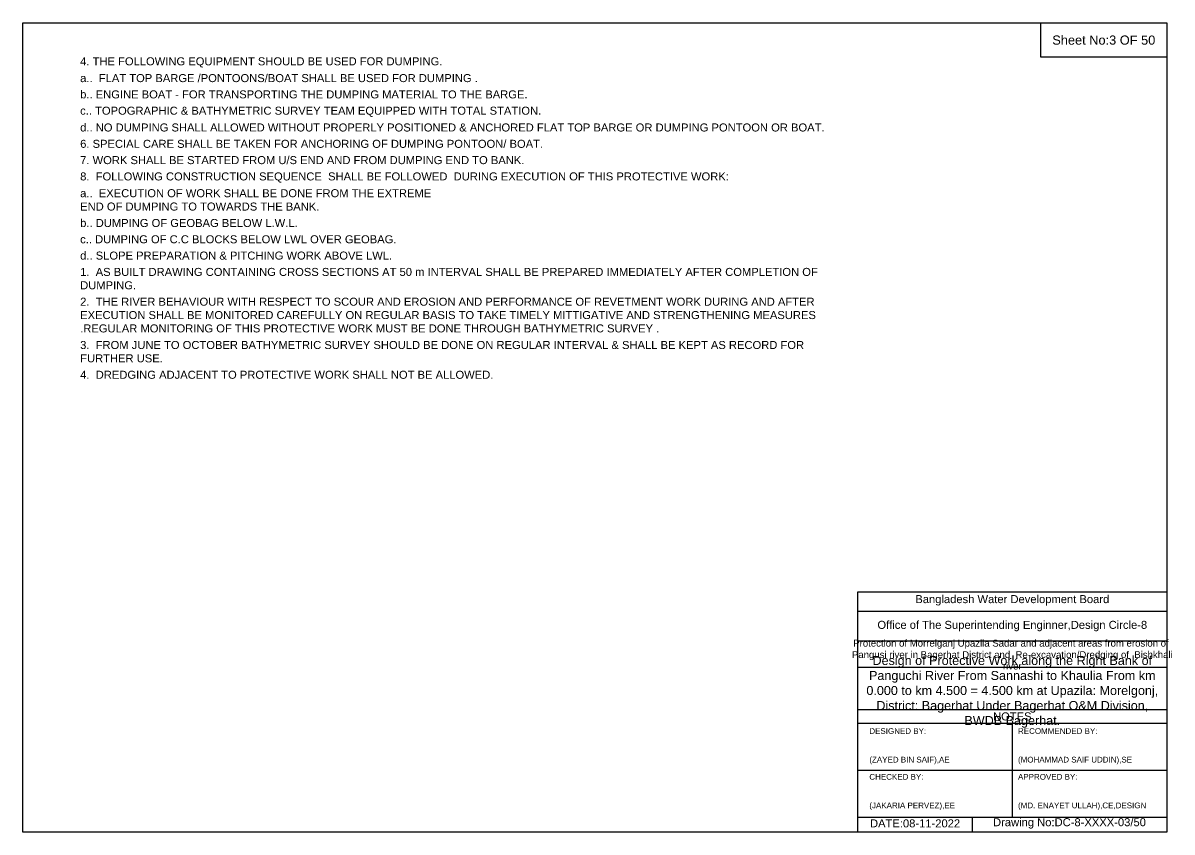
# Model space of a CAD drawing. Header units: inches. Extents: x 89000 to 245047, y -7071 to 0.
# Drawn here: x 130000 to 140047, y -7071 to 0 of the extents above; entities that cross this region are included whole.
import ezdxf

# ---------------------------------------------------------------- set-up
doc = ezdxf.new("R2010")
doc.units = ezdxf.units.IN
doc.header["$LTSCALE"] = 7
doc.header["$MEASUREMENT"] = 0
doc.styles.get("Standard").update_dxf_attribs({"font": 'arial.ttf'})

msp = doc.modelspace()

# ---------------------------------------------------------------- linework, layer by layer
for points in [[(130000, 0), (140000, 0), (140000, -7071), (130000, -7071)], [(138900, 0), (140000, 0), (140000, -300), (138900, -300)]]:
    msp.add_lwpolyline(points, close=True)
for points in [[(137300, -7071), (137300, -4971), (140000, -4971)], [(137300, -5141), (140000, -5141)], [(137300, -5401), (140000, -5401)], [(137300, -5631), (140000, -5631)], [(137300, -6001), (140000, -6001)], [(137300, -6121), (140000, -6121)], [(138650, -6121), (138650, -6941)], [(137300, -6531), (140000, -6531)], [(137300, -6941), (140000, -6941)], [(138300, -6941), (138300, -7071)]]:
    msp.add_lwpolyline(points)

# ---------------------------------------------------------------- texts
at = {"attachment_point": 5}
for s, insert, char_height in [('Sheet No:3 OF 50', (139450, -150), 80), ('Bangladesh Water Development Board', (138650, -5046), 70), ('Office of The Superintending Enginner,Design Circle-8', (138650, -5271), 70)]:
    msp.add_mtext(s, dxfattribs=dict(at, insert=insert, char_height=char_height))
for s, insert, char_height, width, attachment_point in [('4. THE FOLLOWING EQUIPMENT SHOULD BE USED FOR DUMPING.^J', (130500, -300), 70, 6500, 1), ('a..  FLAT TOP BARGE /PONTOONS/BOAT SHALL BE USED FOR DUMPING .^J', (130500, -446.68486), 70, 6500, 1), ('b.. ENGINE BOAT - FOR TRANSPORTING THE DUMPING MATERIAL TO THE BARGE.^J', (130500, -589.12005), 70, 6500, 1), ('c.. TOPOGRAPHIC & BATHYMETRIC SURVEY TEAM EQUIPPED WITH TOTAL STATION.', (130500, -731.55525), 70, 6500, 1), ('d.. NO DUMPING SHALL ALLOWED WITHOUT PROPERLY POSITIONED & ANCHORED FLAT TOP BARGE OR DUMPING PONTOON OR BOAT.^J', (130500, -878.24011), 70, 6500, 1), ('6. SPECIAL CARE SHALL BE TAKEN FOR ANCHORING OF DUMPING PONTOON/ BOAT.', (130500, -1021.10505), 70, 6500, 1), ('7. WORK SHALL BE STARTED FROM U/S END AND FROM DUMPING END TO BANK.', (130500, -1163.54025), 70, 6500, 1), ('8.  FOLLOWING CONSTRUCTION SEQUENCE  SHALL BE FOLLOWED  DURING EXECUTION OF THIS PROTECTIVE WORK:^J', (130500, -1305.97544), 70, 6500, 1), ('a..  EXECUTION OF WORK SHALL BE DONE FROM THE EXTREME^JEND OF DUMPING TO TOWARDS THE BANK.', (130500, -1452.6603), 70, 6500, 1), ('b.. DUMPING OF GEOBAG BELOW L.W.L.', (130500, -1713.00364), 70, 6500, 1), ('c.. DUMPING OF C.C BLOCKS BELOW LWL OVER GEOBAG.', (130500, -1855.43884), 70, 6500, 1), ('d.. SLOPE PREPARATION & PITCHING WORK ABOVE LWL.', (130500, -1997.87403), 70, 6500, 1), ('1.  AS BUILT DRAWING CONTAINING CROSS SECTIONS AT 50 m INTERVAL SHALL BE PREPARED IMMEDIATELY AFTER COMPLETION OF DUMPING.^J', (130500, -2140.73897), 70, 6500, 1), ('2.  THE RIVER BEHAVIOUR WITH RESPECT TO SCOUR AND EROSION AND PERFORMANCE OF REVETMENT WORK DURING AND AFTER EXECUTION SHALL BE MONITORED CAREFULLY ON REGULAR BASIS TO TAKE TIMELY MITTIGATIVE AND STRENGTHENING MEASURES .REGULAR MONITORING OF THIS PROTECTIVE WORK MUST BE DONE THROUGH BATHYMETRIC SURVEY .', (130500, -2401.03456), 70, 6500, 1), ('3.  FROM JUNE TO OCTOBER BATHYMETRIC SURVEY SHOULD BE DONE ON REGULAR INTERVAL & SHALL BE KEPT AS RECORD FOR FURTHER USE.^J', (130500, -2779.28604), 70, 6500, 1), ('4.  DREDGING ADJACENT TO PROTECTIVE WORK SHALL NOT BE ALLOWED. ^J', (130500, -3039.58163), 70, 6500, 1), ('Protection of Morrelganj Upazila Sadar and adjacent areas from erosion of  Pangusi river in Bagerhat District and  Re-excavation/Dredging of  Bishkhali river', (138650, -5521), 60, 2800, 5), ('Design of Protective Work along the Right Bank of Panguchi River From Sannashi to Khaulia From km 0.000 to km 4.500 = 4.500 km at Upazila: Morelgonj, District: Bagerhat Under Bagerhat O&M Division, BWDB Bagerhat.', (138650, -5846), 78.71299581, 2700, 5), ('NOTES', (138650, -6061), 70, 2800, 5), ('DESIGNED BY:^J^J^J(ZAYED BIN SAIF),AE', (137400, -6321), 50, 1400, 4), ('RECOMMENDED BY:^J^J^J(MOHAMMAD SAIF UDDIN),SE', (138700, -6321), 50, 1400, 4), ('CHECKED BY:^J^J^J(JAKARIA PERVEZ),EE', (137400, -6721), 50, 1400, 4), ('APPROVED BY:^J^J^J(MD. ENAYET ULLAH),CE,DESIGN', (138700, -6721), 50, 1400, 4), ('DATE:08-11-2022', (137800, -6996), 70, 1400, 5), ('Drawing No:DC-8-XXXX-03/50', (139150, -6996), 70, 2200, 5)]:
    msp.add_mtext(s, dxfattribs=dict(insert=insert, char_height=char_height, width=width, attachment_point=attachment_point))

doc.saveas('drawing.dxf')
